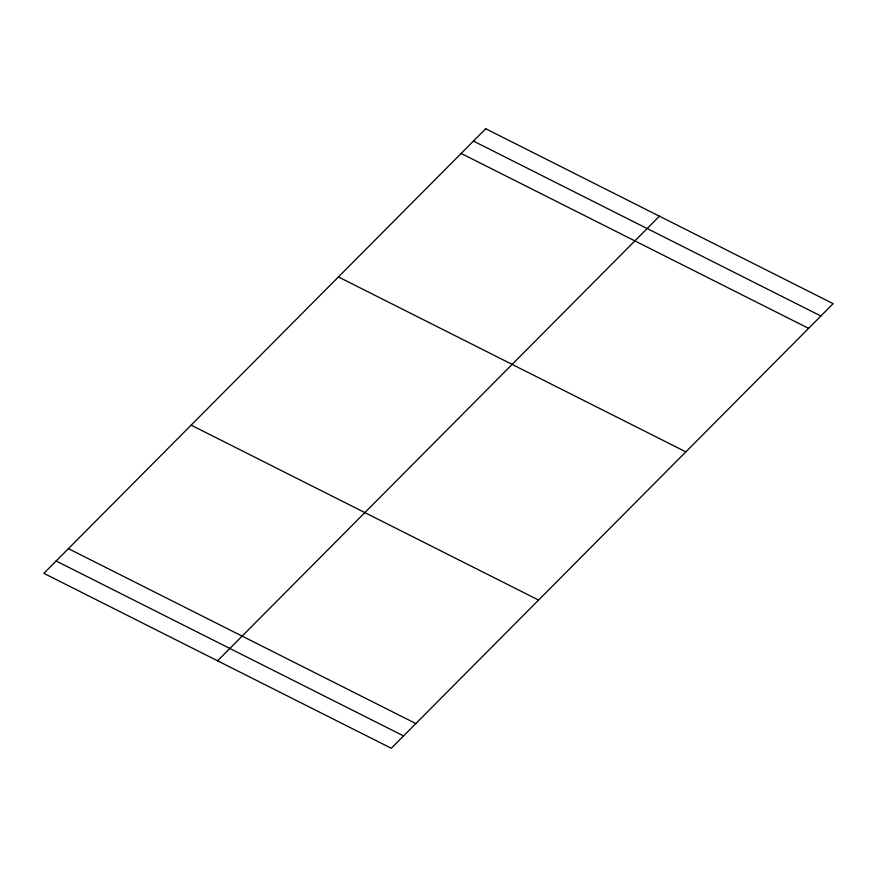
<?xml version="1.0" encoding="UTF-8"?>
<svg xmlns="http://www.w3.org/2000/svg" width="877" height="877" viewBox="0 0 877 877"><rect width="100%" height="100%" fill="white"/><g stroke="black" fill="none" stroke-linecap="round" stroke-linejoin="round"><path stroke-width="1.32" d="M217.573 660.809L659.427 216.191M473.437 141.076L820.872 316.005M461.159 153.431L808.605 328.36M338.423 276.935L685.858 451.863M191.142 425.137L538.577 600.065M68.395 548.64L415.841 723.569M56.128 560.995L403.563 735.924M485.715 128.733L43.85 573.339L391.285 748.267L833.15 303.661L485.715 128.733"/></g></svg>
